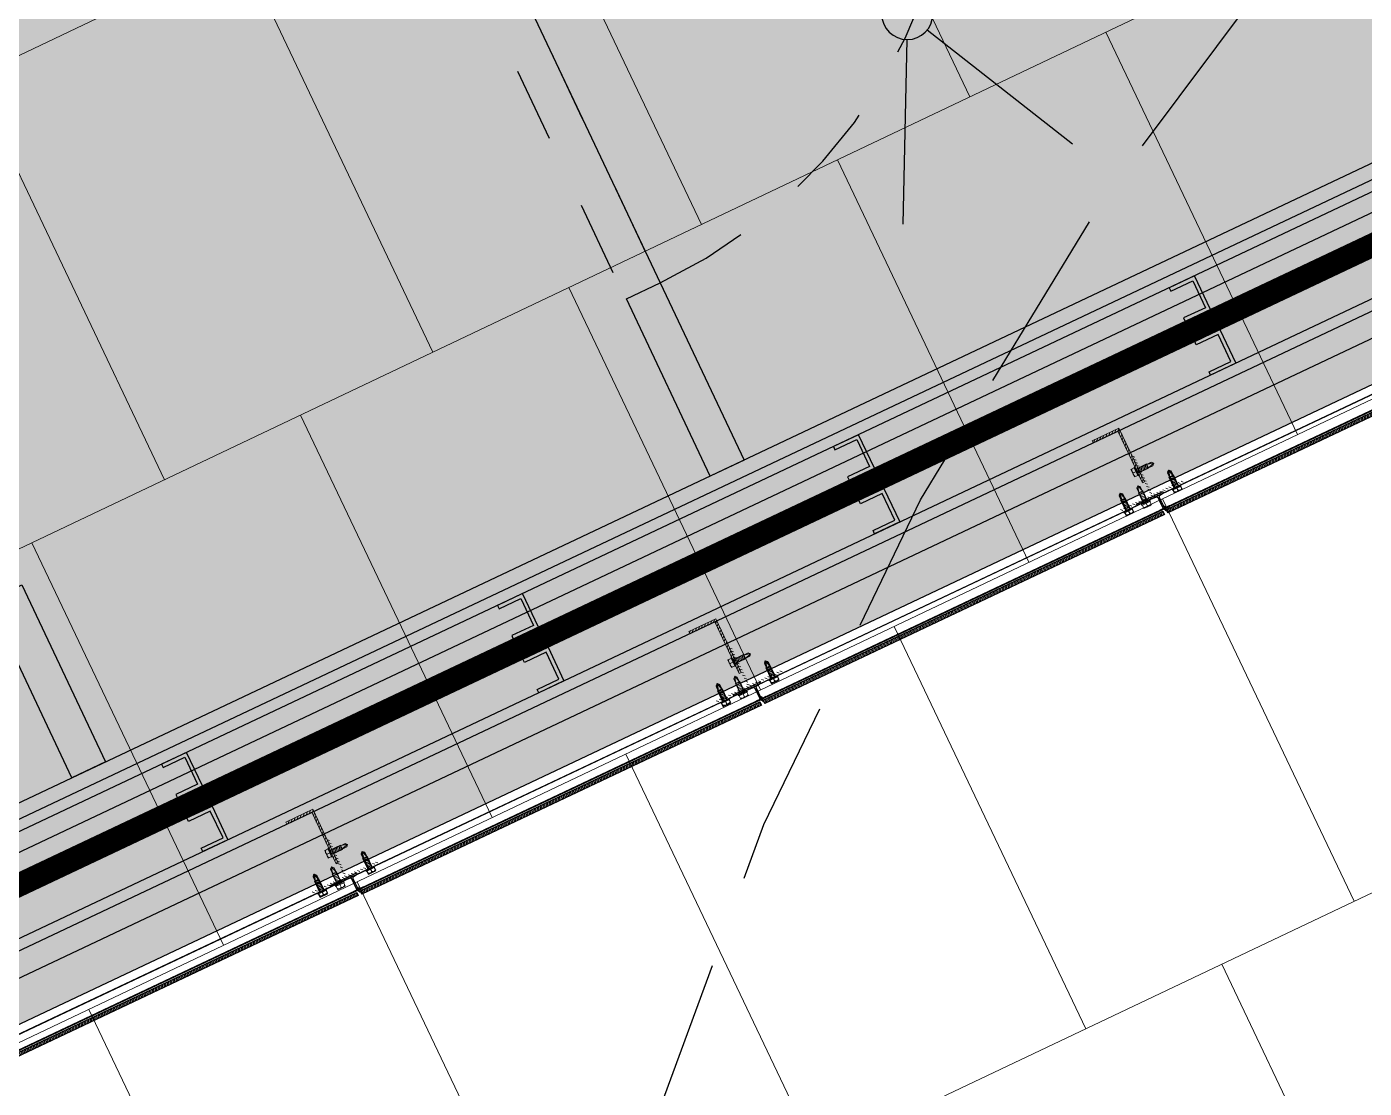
# Model space of a CAD drawing. Header units: metres. Extents: x 678805 to 1359287, y 2747329 to 5497370.
# Drawn here: x 679665.894 to 679667.694, y 2748562.204 to 2748563.633 of the extents above; entities that cross this region are included whole.
import ezdxf

# ---------------------------------------------------------------- set-up
doc = ezdxf.new("R2010")
doc.units = ezdxf.units.M
for name, pattern in [('XREF_MON_BUILDINGS$0$DASHED2', [9.524999999999999, 6.35, -3.175]), ('XREF_MON_BUILDINGS$0$Hidden', [0.004, 0.002, -0.002]), ('XREF_MON_BUILDINGS$0$RAYITAS500', [0.2, 0.1, -0.1]), ('XREF_MON_SFT_TREES$0$HIDDEN', [0.375, 0.25, -0.125])]:
    doc.linetypes.add(name, pattern=pattern)
for name, color, linetype in [('00_XREF_MON_HSC_PAVEMENT', 7, 'Continuous'), ('00_XREF_TWQ_BUILDINGS', 7, 'Continuous'), ('00_XREF_TWQ_SFT_TREES', 7, 'Continuous'), ('XREF_MON_BUILDINGS$0$00-Modulos DEFINIDOS', 7, 'Continuous'), ('XREF_MON_BUILDINGS$0$00-Modulos ROOFS', 2, 'Continuous'), ('XREF_MON_BUILDINGS$0$02-L-01_Structure t2', 7, 'Continuous'), ('XREF_MON_BUILDINGS$0$02-L-01_Struture aux', 4, 'Continuous'), ('XREF_MON_BUILDINGS$0$02-L-06_Doors & Windows', 6, 'Continuous'), ('XREF_MON_BUILDINGS$0$02-L-Insulation', 252, 'Continuous'), ('XREF_MON_BUILDINGS$0$02-L-INT Panel', 5, 'Continuous'), ('XREF_MON_BUILDINGS$0$02-L-panel', 5, 'Continuous'), ('XREF_MON_BUILDINGS$0$02-L-panel lines', 7, 'Continuous'), ('XREF_MON_BUILDINGS$0$02-L-Projection 2', 8, 'Continuous'), ('XREF_MON_SFT_TREES$0$SL_TREE_CANOPY', 251, 'XREF_MON_SFT_TREES$0$HIDDEN')]:
    doc.layers.add(name, color=color, linetype=linetype)
for name, color, linetype, true_color in [('XREF_MON_BUILDINGS$0$0-WIPEOUTS', 7, 'Continuous', 0xffffff), ('XREF_MON_BUILDINGS$0$02-L-06_Walls HATCH 01', 9, 'Continuous', 0x808080), ('XREF_MON_SFT_TREES$0$SL_TREE_ALBIZIA_LEBBECK', 7, 'Continuous', 0xa3a300)]:
    doc.layers.add(name, color=color, linetype=linetype, true_color=true_color)
doc.layers.add('XREF_MON_BUILDINGS$0$00-AUX STRUCTURE', color=3, linetype='Continuous', plot=False)
for name, color, linetype, lineweight in [('XREF_MON_BUILDINGS$0$02-H-251', 251, 'Continuous', 0), ('XREF_MON_BUILDINGS$0$02-H-254', 254, 'Continuous', 0), ('XREF_MON_BUILDINGS$0$02-L-01_Structure L', 7, 'Continuous', 5), ('XREF_MON_BUILDINGS$0$02-L-01_Structure T', 8, 'Continuous', 5)]:
    doc.layers.add(name, color=color, linetype=linetype, lineweight=lineweight)
for name, color, linetype, lineweight, true_color in [('XREF_MON_BUILDINGS$0$02-KH-01 Water_Toilets', 7, 'Continuous', 30, 0x3877ff), ('XREF_MON_HSC_PAVEMENT$0$02-L-Joints-Paviment_07_Precast Concrete Blocks 60X40', 7, 'Continuous', 5, 0x999999), ('XREF_MON_HSC_PAVEMENT$0$03-TR-Pavement_07_Precast Concrete Blocks 60X40', 7, 'Continuous', 5, 0x999999)]:
    doc.layers.add(name, color=color, linetype=linetype, lineweight=lineweight, true_color=true_color)
doc.layers.get('XREF_MON_BUILDINGS$0$02-KH-01 Water_Toilets').off()
doc.layers.get('XREF_MON_SFT_TREES$0$SL_TREE_ALBIZIA_LEBBECK').off()
doc.linetypes.add('XREF_MON_BUILDINGS$0$BATTING', pattern='A,0.0001,-0.1,[134,ltypeshp.shx,S=0.1,R=0,X=-0.1,Y=0],-0.2,[134,ltypeshp.shx,S=0.1,R=180,X=0.1,Y=0],-0.1', length=0.4001)

# ---------------------------------------------------------------- blocks, each defined once
blk = doc.blocks.new('XREF_MON_BUILDINGS$0$modulo kiosco')
at = {"layer": 'XREF_MON_BUILDINGS$0$0-WIPEOUTS', "true_color": 0xfcfcfc}
h = blk.add_hatch(color=7, dxfattribs=at)
h.dxf.hatch_style = 1
h.paths.add_polyline_path([(119.6986085139215, -61.62058441969566), (119.6986085125245, -56.82058442011476), (124.4986085132696, -56.82058442058042), (124.4986085123383, -61.62058442132547)])
at = {"layer": 'XREF_MON_BUILDINGS$0$00-Modulos ROOFS', "lineweight": 0}
blk.add_lwpolyline([(119.6986085139215, -61.62058441969566), (119.6986085125245, -56.82058442011476), (124.4986085132696, -56.82058442058042), (124.4986085123383, -61.62058442132547)], close=True, dxfattribs=at)
at = {"layer": 'XREF_MON_BUILDINGS$0$00-Modulos ROOFS'}
blk.add_lwpolyline([(124.4986085137352, -57.12058442062698), (124.4986085132696, -56.82058442058042), (124.1986085125245, -56.82058442151174), (119.9986085128039, -56.82058442034759), (119.6986085125245, -56.82058442011476), (119.6986085125245, -57.12058442085981), (119.6986085134558, -61.32058442058042), (119.6986085139215, -61.62058441969566), (119.9986085128039, -61.62058442062698), (124.1986085125245, -61.62058442109264), (124.4986085123383, -61.62058442132547), (124.4986085128039, -61.32058442081325)], close=True, dxfattribs=at)
blk = doc.blocks.new('XREF_MON_BUILDINGS$0$AUTORROSCANTE')
at = {"layer": 'XREF_MON_BUILDINGS$0$02-L-01_Structure t2', "color": 0}
for p, q in [((-31.20000000000002, 5.629165124598842), (-26.19999999999959, 5.62916512459816)), ((-31.19999999999999, -3.410605131648481e-13), (-26.19999999999976, 0)), ((-2.365309734828713, 2.5), (-25, 2.5)), ((0, 0), (-8.999999999999972, 2.5)), ((0, 0), (-3.600692283157343, -1.09366380576239)), ((0, 0), (-2.365309734828713, 2.5)), ((0, 0), (-2.365309734828713, -2.5)), ((-31.20000000000002, -5.629165124598899), (-26.19999999999948, -5.629165124599581)), ((-2.365309734828713, -2.5), (-25, -2.5)), ((-3.600692283157343, -1.09366380576239), (-2.365309734828713, -2.5))]:
    blk.add_line(p, q, dxfattribs=at)
at = {"layer": 'XREF_MON_BUILDINGS$0$02-L-01_Structure t2', "color": 253}
for p, q in [((-25, 3.149999999999977), (-8.999999999999943, 3.150000000000034)), ((-23.47427264461649, -3.14999999999992), (-25, 2.662522019210144)), ((-21.40651940967126, -3.14999999999992), (-23.06020473028568, 3.149999999999864)), ((-19.338766174726, -3.14999999999992), (-20.99245149534045, 3.14999999999992)), ((-17.27101293978083, -3.14999999999992), (-18.92469826039516, 3.150000000000034)), ((-15.20325970483566, -3.14999999999992), (-16.85694502544993, 3.150000000000034)), ((-13.1355064698904, -3.14999999999992), (-14.78919179050473, 3.149999999999977)), ((-11.06775323494514, -3.14999999999992), (-12.72143855555953, 3.149999999999977)), ((-9, -3.14999999999992), (-10.65368532061433, 3.150000000000034)), ((-9, -3.14999999999992), (-8.999999999999972, 3.150000000000034)), ((-25, -3.149999999999977), (-9, -3.149999999999977)), ((-3.600692283157343, -1.09366380576239), (-9, -2.5))]:
    blk.add_line(p, q, dxfattribs=at)
at = {"layer": 'XREF_MON_BUILDINGS$0$02-L-01_Structure t2', "color": 0}
for points in [[(-31.20000000000002, 5.629165124598842), (-26.19999999999996, 5.629165124598842), (-26.19999999999996, -5.629165124599581), (-31.20000000000002, -5.629165124599581)], [(-26.19999999999951, 6.5), (-25, 6.5), (-25, -6.500000000000057), (-26.19999999999951, -6.500000000000057)]]:
    blk.add_lwpolyline(points, close=True, dxfattribs=at)
for centre, start, end in [((-26.98608579049073, 2.367525475711773), 129.2840388374925, 214.1828116507075), ((-26.98608579049073, -2.366719793068796), 145.8304296466695, 230.7332658614822)]:
    blk.add_arc(centre, 4.213914209509284, start, end, dxfattribs=at)
blk = doc.blocks.new('XREF_MON_BUILDINGS$0$ULMA_Montante VV')
at = {"layer": 'XREF_MON_BUILDINGS$0$02-H-251', "ltscale": 125}
h = blk.add_hatch(dxfattribs=at)
h.set_pattern_fill('ANSI31', color=256, scale=0.001, angle=450, style=0)
h.set_pattern_definition([(134.9999999999999, (-0.05125000000043656, -0.00250000000005457), (-0.002245064030267289, -0.002245064030267287), [])])
edge = h.paths.add_edge_path()
edge.add_line((-0.05095000000073924, -0.00250000000005457), (0.04844999999841093, -0.00250000000005457))
edge.add_arc((0.04844999999841093, -0.002200000000129876), 0.0003, 270, 360)
edge.add_line((0.04874999999992724, -0.002200000000129876), (0.04874999999992724, -0.0003000000001520675))
edge.add_arc((0.04844999999841093, -0.0003000000001520675), 0.0003, 0, 90)
edge.add_line((0.04844999999841093, 0), (0, 0))
edge.add_line((0, 0), (0, 0.05719999999996617))
edge.add_arc((-0.0003000000015163096, 0.05719999999996617), 0.0003, 0, 90)
edge.add_line((-0.0003000000015163096, 0.05749999999989086), (-0.002200000000811997, 0.05749999999989086))
edge.add_arc((-0.002200000000811997, 0.05719999999996617), 0.0003, 90, 180)
edge.add_line((-0.002500000000509317, 0.05719999999996617), (-0.002500000000509317, 0))
edge.add_line((-0.002500000000509317, 0), (-0.05095000000073924, 0))
edge.add_arc((-0.05095000000073924, -0.0003000000001520675), 0.0003, 90, 180)
edge.add_line((-0.05125000000043656, -0.0003000000001520675), (-0.05125000000043656, -0.002200000000129876))
edge.add_arc((-0.05095000000073924, -0.002200000000129876), 0.0003, 180, 270)
blk = doc.blocks.new('XREF_MON_BUILDINGS$0$ULMA_Autotaladrante')
at = {"layer": 'XREF_MON_BUILDINGS$0$02-L-01_Structure T', "color": 252}
for p, q in [((-0.02500000000509317, 2.273736754432321e-13), (-0.02263469026956955, 0.00250000000005457)), ((-0.02500000000509317, 2.273736754432321e-13), (-0.01600000000325963, 0.00250000000005457)), ((-0.02500000000509317, 2.273736754432321e-13), (-0.02263469026956955, -0.002499999999599822)), ((-0.02500000000509317, 2.273736754432321e-13), (-0.02139930772136722, -0.001093663805477263)), ((-0.02263469026956955, 0.00250000000005457), (0, 0.00250000000005457)), ((0, 0.003150000000232467), (-0.01600000000325963, 0.003150000000232467)), ((-0.01600000000325963, -0.003149999999777719), (-0.01600000000325963, 0.003150000000232467)), ((-0.01600000000325963, -0.003149999999777719), (-0.01434631468237058, 0.003150000000232467)), ((-0.01393224676803584, -0.003149999999777719), (-0.01227856144714679, 0.003150000000232467)), ((-0.0118644935323573, -0.003149999999777719), (-0.01021080821146825, 0.003150000000232467)), ((-0.00979674029713351, -0.003149999999777719), (-0.008143054976244457, 0.003150000000232467)), ((-0.00772898706190972, -0.003149999999777719), (-0.006075301741020667, 0.003150000000232467)), ((-0.005661233826231182, -0.003149999999777719), (-0.004007548505342129, 0.003150000000232467)), ((-0.003593480591007392, -0.003149999999777719), (-0.001939795270118339, 0.003150000000232467)), ((-0.001525727355783602, -0.003149999999777719), (0, 0.002662522019363678)), ((0.006200000001172157, 0.005629165124673818), (0.001200000000153523, 0.005629165124673818)), ((0.006200000001172157, 2.273736754432321e-13), (0.001200000000153523, 2.273736754432321e-13)), ((-0.02139930772136722, -0.001093663805477263), (-0.02263469026956955, -0.002499999999599822)), ((-0.02263469026956955, -0.002499999999599822), (0, -0.002499999999599822)), ((-0.02139930772136722, -0.001093663805477263), (-0.01600000000325963, -0.002499999999599822)), ((0, -0.003149999999777719), (-0.01600000000325963, -0.003149999999777719)), ((0.006200000001172157, -0.005629165124219071), (0.001200000000153523, -0.005629165124219071))]:
    blk.add_line(p, q, dxfattribs=at)
for points in [[(0.001200000000153523, 0.006499999999959982), (0, 0.006499999999959982), (0, -0.006499999999732609), (0.001200000000153523, -0.006499999999732609)], [(0.006200000001172157, 0.005629165124673818), (0.001200000000153523, 0.005629165124673818), (0.001200000000153523, -0.005629165124219071), (0.006200000001172157, -0.005629165124219071)]]:
    blk.add_lwpolyline(points, close=True, dxfattribs=at)
for centre, start, end in [((0.001986085791031655, 0.002367525475847287), 325.8171883654993, 50.71596115511253), ((0.001986085791031655, -0.002366719792689764), 309.2667341381091, 34.16957033823044)]:
    blk.add_arc(centre, 0.004213914210367771, start, end, dxfattribs=at)
blk = doc.blocks.new('XREF_MON_BUILDINGS$0$ULMA_Escuadra40x80_Seccion')
at = {"layer": 'XREF_MON_BUILDINGS$0$02-H-251', "ltscale": 125}
h = blk.add_hatch(dxfattribs=at)
h.set_pattern_fill('ANSI31', color=256, scale=0.001, angle=360, style=0)
h.set_pattern_definition([(45, (0, 0), (-0.002245064030267288, 0.002245064030267289), [])])
h.paths.add_polyline_path([(0, 0.0799999999994725), (0.002999999989697244, 0.0799999999994725), (0.002999999989697244, 0.002999999999701686), (0.03999999999359716, 0.002999999999701686), (0.03999999999359716, 0), (0, 0)])
at = {"layer": 'XREF_MON_BUILDINGS$0$02-L-01_Structure L', "linetype": 'Continuous'}
blk.add_lwpolyline([(0, 0.0799999999994725), (0.002999999989697244, 0.0799999999994725), (0.002999999989697244, 0.002999999999701686), (0.03999999999359716, 0.002999999999701686), (0.03999999999359716, 0), (0, 0)], close=True, dxfattribs=at)
blk = doc.blocks.new('XREF_MON_BUILDINGS$0$Door 70cm')
at = {"layer": 'XREF_MON_BUILDINGS$0$02-L-06_Doors & Windows', "linetype": 'Continuous'}
blk.add_lwpolyline([(-150.6701453510832, -157.4291121601533), (-150.6701453510832, -158.1291121601533), (-150.6401453510832, -158.1291121601533), (-150.6401453510832, -157.4291121601533), (-150.6701453510832, -157.4291121601533)], dxfattribs=at)
at = {"layer": 'XREF_MON_BUILDINGS$0$02-L-06_Doors & Windows', "color": 8, "linetype": 'Continuous'}
blk.add_lwpolyline([(-150.6401453510832, -158.1291121601533), (-149.9551453510832, -158.1291121601533)], dxfattribs=at)
at = {"layer": 'XREF_MON_BUILDINGS$0$02-L-Projection 2', "linetype": 'XREF_MON_BUILDINGS$0$DASHED2', "ltscale": 0.02}
blk.add_arc((-150.6595386816637, -158.1333921167722), 0.7044063331592858, 0.3481299756714386, 88.42236453440704, dxfattribs=at)
blk = doc.blocks.new('XREF_MON_BUILDINGS$0$desague')
at = {"linetype": 'Continuous'}
for p, q in [((-0.04090263425324991, 0.02045131712662318), (-0.3371916059736151, 0.1685958029868022)), ((0.04090263425324991, 0.02045131712662318), (0.3371916059736151, 0.1685958029868022)), ((-0.04090263425324991, -0.02045131712662318), (-0.3371916059736151, -0.1685958029868022)), ((0.04090263425324991, -0.02045131712662318), (0.3371916059736151, -0.1685958029868022))]:
    blk.add_line(p, q, dxfattribs=at)
blk.add_circle((0, 0), 0.04573053532453741, dxfattribs=at)
blk = doc.blocks.new('XREF_MON_BUILDINGS$0$A$C56BF4A3E')
at = {"layer": 'XREF_MON_BUILDINGS$0$02-H-251', "linetype": 'XREF_MON_BUILDINGS$0$Hidden', "ltscale": 125}
h = blk.add_hatch(dxfattribs=at)
h.set_pattern_fill('ANSI31', color=256, scale=0.001, angle=630, style=0)
h.set_pattern_definition([(315, (-170.3341458271663, 258.0731520046165), (0.002245064030267289, 0.002245064030267287), [])])
edge = h.paths.add_edge_path()
edge.add_line((0.02689361729923334, 2.435161503146023), (0.02689361729923334, 2.433161503146071))
edge.add_line((0.02689361729923334, 2.433161503146071), (0.02664820677679458, 2.42629000851392))
edge.add_line((0.02664820677679458, 2.42629000851392), (0.02570412332849159, 2.425411175494933))
edge.add_arc((0.02590853129046522, 2.42519159092129), 0.0003, 132.95, 222.9500000000114)
edge.add_line((0.02568894671682287, 2.424987182959089), (0.0265679533653973, 2.424042912990249))
edge.add_line((0.0265679533653973, 2.424042912990249), (0.02650544198828797, 2.422292594454834))
edge.add_line((0.02650544198828797, 2.422292594454834), (0.02556131984189491, 2.421413725412354))
edge.add_arc((0.02576572780477804, 2.421194140838484), 0.0003, 132.9500000000149, 222.9500000000114)
edge.add_line((0.02554614323113569, 2.420989732876283), (0.02642518590843324, 2.420045424202986))
edge.add_line((0.02642518590843324, 2.420045424202986), (0.02596249647509907, 2.40709012008509))
edge.add_arc((0.02396377076680878, 2.407161503146003), 0.002, 270, 357.95459151111373, ccw=False)
edge.add_line((0.02396377076680878, 2.405161503146051), (0.01723441628697842, 2.405161503146051))
edge.add_line((0.01723441628697842, 2.405161503146051), (0.00789361729900051, 2.405161503146051))
edge.add_line((0.00789361729900051, 2.405161503146051), (0.00789361729900051, 2.410311503146009))
edge.add_line((0.00789361729900051, 2.410311503146009), (0.006893617298796784, 2.410311503146009))
edge.add_line((0.006893617298796784, 2.410311503146009), (0.006893617298796784, 2.404994109303548))
edge.add_arc((0.006593617299099463, 2.404994109303548), 0.0003, -60.00000000000432, 0, ccw=False)
edge.add_line((0.006743617298948124, 2.404734301682343), (0.003863232541757355, 2.403071310767277))
edge.add_arc((0.004013232541606016, 2.402811503146072), 0.0003, 120.0000000000145, 299.9999999999957)
edge.add_line((0.004163232541454676, 2.402551695524867), (0.006443617299250803, 2.403868276278704))
edge.add_arc((0.006593617299099463, 2.403608468657499), 0.0003, 0, 119.99999999999571, ccw=False)
edge.add_line((0.006893617298796784, 2.403608468657499), (0.006893617298796784, 2.395861503146111))
edge.add_line((0.006893617298796784, 2.395861503146111), (0.00789361729900051, 2.395861503146111))
edge.add_line((0.00789361729900051, 2.395861503146111), (0.00789361729900051, 2.40186150314597))
edge.add_line((0.00789361729900051, 2.40186150314597), (0.009643617299357032, 2.40186150314597))
edge.add_arc((0.009643617299357032, 2.402111503146021), 0.0002500000000000272, 270, 450)
edge.add_line((0.009643617299357032, 2.402361503146071), (0.00789361729900051, 2.402361503146071))
edge.add_line((0.00789361729900051, 2.402361503146071), (0.00789361729900051, 2.403361503146048))
edge.add_line((0.00789361729900051, 2.403361503146048), (0.02413804014073762, 2.403361503146048))
edge.add_arc((0.02413804014073762, 2.401361503146095), 0.002, 7.447416850197897, 90, ccw=False)
edge.add_line((0.02612116860879254, 2.401620735625588), (0.02689361729923334, 2.395711503146035))
edge.add_line((0.02689361729923334, 2.395711503146035), (0.02869361729923625, 2.395711503146035))
edge.add_line((0.02869361729923625, 2.395711503146035), (0.02869361729923625, 2.435161503146023))
edge.add_line((0.02869361729923625, 2.435161503146023), (0.02689361729923334, 2.435161503146023))
h = blk.add_hatch(dxfattribs=at)
h.set_pattern_fill('ANSI31', color=256, scale=0.001, angle=630, style=0)
h.set_pattern_definition([(315, (-170.3341458271663, 257.4731520046165), (0.002245064030267289, 0.002245064030267287), [])])
edge = h.paths.add_edge_path()
edge.add_line((0.02689361729923334, 1.835161503146026), (0.02689361729923334, 1.833161503146073))
edge.add_line((0.02689361729923334, 1.833161503146073), (0.02664820677679458, 1.826290008513922))
edge.add_line((0.02664820677679458, 1.826290008513922), (0.02570412332849159, 1.825411175494935))
edge.add_arc((0.02590853129046522, 1.825191590921293), 0.0003, 132.95, 222.9500000000114)
edge.add_line((0.02568894671682287, 1.824987182959092), (0.0265679533653973, 1.824042912990251))
edge.add_line((0.0265679533653973, 1.824042912990251), (0.02650544198828797, 1.822292594454836))
edge.add_line((0.02650544198828797, 1.822292594454836), (0.02556131984189491, 1.821413725412356))
edge.add_arc((0.02576572780477804, 1.821194140838486), 0.0003, 132.9500000000149, 222.9500000000114)
edge.add_line((0.02554614323113569, 1.820989732876285), (0.02642518590843324, 1.820045424202988))
edge.add_line((0.02642518590843324, 1.820045424202988), (0.02596249647509907, 1.807090120085093))
edge.add_arc((0.02396377076680878, 1.807161503146006), 0.002, 270, 357.95459151111373, ccw=False)
edge.add_line((0.02396377076680878, 1.805161503146053), (0.01723441628697842, 1.805161503146053))
edge.add_line((0.01723441628697842, 1.805161503146053), (0.00789361729900051, 1.805161503146053))
edge.add_line((0.00789361729900051, 1.805161503146053), (0.00789361729900051, 1.810311503146011))
edge.add_line((0.00789361729900051, 1.810311503146011), (0.006893617298796784, 1.810311503146011))
edge.add_line((0.006893617298796784, 1.810311503146011), (0.006893617298796784, 1.80499410930355))
edge.add_arc((0.006593617299099463, 1.80499410930355), 0.0003, -60.00000000000432, 0, ccw=False)
edge.add_line((0.006743617298948124, 1.804734301682345), (0.003863232541757355, 1.80307131076728))
edge.add_arc((0.004013232541606016, 1.802811503146074), 0.0003, 120.0000000000145, 299.9999999999957)
edge.add_line((0.004163232541454676, 1.802551695524869), (0.006443617299250803, 1.803868276278706))
edge.add_arc((0.006593617299099463, 1.803608468657501), 0.0003, 0, 119.99999999999571, ccw=False)
edge.add_line((0.006893617298796784, 1.803608468657501), (0.006893617298796784, 1.795861503146114))
edge.add_line((0.006893617298796784, 1.795861503146114), (0.00789361729900051, 1.795861503146114))
edge.add_line((0.00789361729900051, 1.795861503146114), (0.00789361729900051, 1.801861503145972))
edge.add_line((0.00789361729900051, 1.801861503145972), (0.009643617299357032, 1.801861503145972))
edge.add_arc((0.009643617299357032, 1.802111503146023), 0.0002500000000000272, 270, 450)
edge.add_line((0.009643617299357032, 1.802361503146074), (0.00789361729900051, 1.802361503146074))
edge.add_line((0.00789361729900051, 1.802361503146074), (0.00789361729900051, 1.80336150314605))
edge.add_line((0.00789361729900051, 1.80336150314605), (0.02413804014073762, 1.80336150314605))
edge.add_arc((0.02413804014073762, 1.801361503146097), 0.002, 7.447416850197897, 90, ccw=False)
edge.add_line((0.02612116860879254, 1.80162073562559), (0.02689361729923334, 1.795711503146038))
edge.add_line((0.02689361729923334, 1.795711503146038), (0.02869361729923625, 1.795711503146038))
edge.add_line((0.02869361729923625, 1.795711503146038), (0.02869361729923625, 1.835161503146026))
edge.add_line((0.02869361729923625, 1.835161503146026), (0.02689361729923334, 1.835161503146026))
h = blk.add_hatch(dxfattribs=at)
h.set_pattern_fill('ANSI31', color=256, scale=0.001, angle=630, style=0)
h.set_pattern_definition([(315, (-170.3341458271663, 256.8731520046165), (0.002245064030267289, 0.002245064030267287), [])])
edge = h.paths.add_edge_path()
edge.add_line((0.02689361729923334, 1.235161503146024), (0.02689361729923334, 1.233161503146071))
edge.add_line((0.02689361729923334, 1.233161503146071), (0.02664820677679458, 1.226290008513921))
edge.add_line((0.02664820677679458, 1.226290008513921), (0.02570412332849159, 1.225411175494934))
edge.add_arc((0.02590853129046522, 1.225191590921291), 0.0003, 132.95, 222.9500000000114)
edge.add_line((0.02568894671682287, 1.22498718295909), (0.0265679533653973, 1.224042912990249))
edge.add_line((0.0265679533653973, 1.224042912990249), (0.02650544198828797, 1.222292594454835))
edge.add_line((0.02650544198828797, 1.222292594454835), (0.02556131984189491, 1.221413725412354))
edge.add_arc((0.02576572780477804, 1.221194140838485), 0.0003, 132.9500000000149, 222.9500000000114)
edge.add_line((0.02554614323113569, 1.220989732876284), (0.02642518590843324, 1.220045424202986))
edge.add_line((0.02642518590843324, 1.220045424202986), (0.02596249647509907, 1.207090120085091))
edge.add_arc((0.02396377076680878, 1.207161503146004), 0.002, 270, 357.95459151111373, ccw=False)
edge.add_line((0.02396377076680878, 1.205161503146051), (0.01723441628697842, 1.205161503146051))
edge.add_line((0.01723441628697842, 1.205161503146051), (0.00789361729900051, 1.205161503146051))
edge.add_line((0.00789361729900051, 1.205161503146051), (0.00789361729900051, 1.210311503146009))
edge.add_line((0.00789361729900051, 1.210311503146009), (0.006893617298796784, 1.210311503146009))
edge.add_line((0.006893617298796784, 1.210311503146009), (0.006893617298796784, 1.204994109303549))
edge.add_arc((0.006593617299099463, 1.204994109303549), 0.0003, -60.00000000000432, 0, ccw=False)
edge.add_line((0.006743617298948124, 1.204734301682343), (0.003863232541757355, 1.203071310767278))
edge.add_arc((0.004013232541606016, 1.202811503146073), 0.0003, 120.0000000000145, 299.9999999999957)
edge.add_line((0.004163232541454676, 1.202551695524868), (0.006443617299250803, 1.203868276278705))
edge.add_arc((0.006593617299099463, 1.203608468657499), 0.0003, 0, 119.99999999999571, ccw=False)
edge.add_line((0.006893617298796784, 1.203608468657499), (0.006893617298796784, 1.195861503146112))
edge.add_line((0.006893617298796784, 1.195861503146112), (0.00789361729900051, 1.195861503146112))
edge.add_line((0.00789361729900051, 1.195861503146112), (0.00789361729900051, 1.20186150314597))
edge.add_line((0.00789361729900051, 1.20186150314597), (0.009643617299357032, 1.20186150314597))
edge.add_arc((0.009643617299357032, 1.202111503146021), 0.0002500000000000272, 270, 450)
edge.add_line((0.009643617299357032, 1.202361503146072), (0.00789361729900051, 1.202361503146072))
edge.add_line((0.00789361729900051, 1.202361503146072), (0.00789361729900051, 1.203361503146049))
edge.add_line((0.00789361729900051, 1.203361503146049), (0.02413804014073762, 1.203361503146049))
edge.add_arc((0.02413804014073762, 1.201361503146096), 0.002, 7.447416850197897, 90, ccw=False)
edge.add_line((0.02612116860879254, 1.201620735625589), (0.02689361729923334, 1.195711503146036))
edge.add_line((0.02689361729923334, 1.195711503146036), (0.02869361729923625, 1.195711503146036))
edge.add_line((0.02869361729923625, 1.195711503146036), (0.02869361729923625, 1.235161503146024))
edge.add_line((0.02869361729923625, 1.235161503146024), (0.02689361729923334, 1.235161503146024))
at = {"layer": 'XREF_MON_BUILDINGS$0$02-H-254', "ltscale": 125}
h = blk.add_hatch(dxfattribs=at)
h.set_pattern_fill('ANSI31', color=256, scale=0.0005, angle=270, style=0)
h.set_pattern_definition([(315, (-170.2068422778523, 258.8159102191522), (0.001122532015133644, 0.001122532015133644), [])])
h.paths.add_polyline_path([(3.552713678800501e-15, 3.001661503126499), (3.552713678800501e-15, 2.406792039670762), (0.00493218816605534, 2.406792039670762), (0.00493046002808839, 3.001661503126499)])
h = blk.add_hatch(dxfattribs=at)
h.set_pattern_fill('ANSI31', color=256, scale=0.0005, angle=270, style=0)
h.set_pattern_definition([(315, (-170.2068422778523, 258.2159102191522), (0.001122532015133644, 0.001122532015133644), [])])
h.paths.add_polyline_path([(3.552713678800501e-15, 2.401661503126498), (3.552713678800501e-15, 1.806792039670761), (0.00493218816605534, 1.806792039670761), (0.00493046002808839, 2.401661503126498)])
h = blk.add_hatch(dxfattribs=at)
h.set_pattern_fill('ANSI31', color=256, scale=0.0005, angle=270, style=0)
h.set_pattern_definition([(315, (-170.2068422778523, 257.6159102191522), (0.001122532015133644, 0.001122532015133644), [])])
h.paths.add_polyline_path([(3.552713678800501e-15, 1.801661503126496), (3.552713678800501e-15, 1.206792039670759), (0.00493218816605534, 1.206792039670759), (0.00493046002808839, 1.801661503126496)])
h = blk.add_hatch(dxfattribs=at)
h.set_pattern_fill('ANSI31', color=256, scale=0.0005, angle=270, style=0)
h.set_pattern_definition([(315, (-170.2068422778523, 257.0159102191523), (0.001122532015133644, 0.001122532015133644), [])])
h.paths.add_polyline_path([(3.552713678800501e-15, 1.201661503126495), (0, 0.6067920396707613), (0.004932188166051787, 0.6067920396707613), (0.00493046002808839, 1.201661503126495)])
at = {"layer": 'XREF_MON_BUILDINGS$0$02-L-06_Walls HATCH 01', "linetype": 'Continuous'}
h = blk.add_hatch(color=256, dxfattribs=at)
h.dxf.hatch_style = 1
h.paths.add_polyline_path([(0.5718232247678738, 2.637229664513548), (0.5718232247678738, 2.687286286971123), (0.3080973839600993, 2.687286286971123), (0.3080973839600496, 2.637229664513548)])
h = blk.add_hatch(color=256, dxfattribs=at)
h.dxf.hatch_style = 1
h.paths.add_polyline_path([(0.5718232247678738, 1.686974630463588), (0.5718232247678738, 1.737130482305709), (0.3080973839618615, 1.737130482305709), (0.3080973839618615, 1.686974630463588)])
at = {"layer": 'XREF_MON_BUILDINGS$0$00-AUX STRUCTURE', "linetype": 'Continuous', "const_width": 0.03}
blk.add_lwpolyline([(0.2080973839596005, 4.528097383958418), (0.2080973839596005, 0.2880973839590517)], dxfattribs=at)
at = {"layer": 'XREF_MON_BUILDINGS$0$02-L-01_Struture aux'}
for p, q in [((0.02674228569560455, 0.03664791403846124), (0.02674228568124093, 4.782712843940047)), ((0.02683148526692847, 4.782712843939983), (0.02683148526695689, 0.03664791403853229))]:
    blk.add_line(p, q, dxfattribs=at)
at = {"layer": 'XREF_MON_BUILDINGS$0$02-L-01_Struture aux', "linetype": 'Continuous'}
for p, q in [((0.1930973839564736, 0.2880973839502801), (0.1930973839564736, 4.528097383950275)), ((0.2230973839558779, 0.2880973839502801), (0.2230973839558779, 4.528097383950275))]:
    blk.add_line(p, q, dxfattribs=at)
at = {"layer": 'XREF_MON_BUILDINGS$0$02-L-01_Struture aux', "linetype": 'XREF_MON_BUILDINGS$0$Hidden'}
for p, q in [((0.02664820677679458, 2.42629000851392), (0.02689361729923334, 2.433161503146071)), ((0.02689361729923334, 2.435161503146023), (0.02689361729923334, 2.433161503146071)), ((0.02869361729923625, 2.435161503146023), (0.02689361729923334, 2.435161503146023)), ((0.02689361729923334, 2.433911503145996), (0.02689361729923334, 2.433161503146071)), ((0.02869361729923625, 2.435161503146023), (0.02869361729923625, 2.395711503146035)), ((0.02554614323113569, 2.420989732876283), (0.02642518590843324, 2.420045424202986)), ((0.02556131984189491, 2.421413725412354), (0.02650544198828797, 2.422292594454834)), ((0.02568894671682287, 2.424987182959089), (0.0265679533653973, 2.424042912990249)), ((0.02570412332849159, 2.425411175494933), (0.02664820677679458, 2.42629000851392)), ((0.02596249647509907, 2.40709012008509), (0.02642518590843324, 2.420045424202986)), ((0.02650544198828797, 2.422292594454834), (0.0265679533653973, 2.424042912990249)), ((0.003863232541757355, 2.403071310767277), (0.006743617298948124, 2.404734301682343)), ((0.004163232541454676, 2.402551695524867), (0.006443617299250803, 2.403868276278704)), ((0.00789361729900051, 2.410311503146009), (0.006893617298796784, 2.410311503146009)), ((0.006893617298796784, 2.410311503146009), (0.006893617298796784, 2.404994109303548)), ((0.006893617298796784, 2.403608468657499), (0.006893617298796784, 2.395861503146111)), ((0.00789361729900051, 2.395861503146111), (0.006893617298796784, 2.395861503146111)), ((0.00789361729900051, 2.410311503146009), (0.00789361729900051, 2.405161503146051)), ((0.01723441628697842, 2.405161503146051), (0.00789361729900051, 2.405161503146051)), ((0.02413804014073762, 2.403361503146048), (0.00789361729900051, 2.403361503146048)), ((0.00789361729900051, 2.403361503146048), (0.00789361729900051, 2.402161503146065)), ((0.009643617299357032, 2.402161503146065), (0.00789361729900051, 2.402161503146065)), ((0.00789361729900051, 2.401661503145963), (0.00789361729900051, 2.395861503146111)), ((0.009643617299357032, 2.40166150314602), (0.00789361729900051, 2.401661503145963)), ((0.02396377076680878, 2.405161503146051), (0.01723441628697842, 2.405161503146051)), ((0.02612116860879254, 2.401620735625588), (0.02689361729923334, 2.395711503146035)), ((0.02869361729923625, 2.395711503146035), (0.02689361729923334, 2.395711503146035)), ((0.02554614323113569, 1.820989732876285), (0.02642518590843324, 1.820045424202988)), ((0.02556131984189491, 1.821413725412356), (0.02650544198828797, 1.822292594454836)), ((0.02568894671682287, 1.824987182959092), (0.0265679533653973, 1.824042912990251)), ((0.02570412332849159, 1.825411175494935), (0.02664820677679458, 1.826290008513922)), ((0.02596249647509907, 1.807090120085093), (0.02642518590843324, 1.820045424202988)), ((0.02650544198828797, 1.822292594454836), (0.0265679533653973, 1.824042912990251)), ((0.02664820677679458, 1.826290008513922), (0.02689361729923334, 1.833161503146073)), ((0.02689361729923334, 1.835161503146026), (0.02689361729923334, 1.833161503146073)), ((0.02869361729923625, 1.835161503146026), (0.02689361729923334, 1.835161503146026)), ((0.02689361729923334, 1.833911503145998), (0.02689361729923334, 1.833161503146073)), ((0.02869361729923625, 1.835161503146026), (0.02869361729923625, 1.795711503146038)), ((0.003863232541757355, 1.80307131076728), (0.006743617298948124, 1.804734301682345)), ((0.004163232541454676, 1.802551695524869), (0.006443617299250803, 1.803868276278706)), ((0.00789361729900051, 1.810311503146011), (0.006893617298796784, 1.810311503146011)), ((0.006893617298796784, 1.810311503146011), (0.006893617298796784, 1.80499410930355)), ((0.006893617298796784, 1.803608468657501), (0.006893617298796784, 1.795861503146114)), ((0.00789361729900051, 1.810311503146011), (0.00789361729900051, 1.805161503146053)), ((0.01723441628697842, 1.805161503146053), (0.00789361729900051, 1.805161503146053)), ((0.02413804014073762, 1.80336150314605), (0.00789361729900051, 1.80336150314605)), ((0.00789361729900051, 1.80336150314605), (0.00789361729900051, 1.802161503146067)), ((0.009643617299357032, 1.802161503146067), (0.00789361729900051, 1.802161503146067)), ((0.00789361729900051, 1.801661503145965), (0.00789361729900051, 1.795861503146114)), ((0.009643617299357032, 1.801661503146022), (0.00789361729900051, 1.801661503145965)), ((0.02396377076680878, 1.805161503146053), (0.01723441628697842, 1.805161503146053)), ((0.02612116860879254, 1.80162073562559), (0.02689361729923334, 1.795711503146038)), ((0.00789361729900051, 1.795861503146114), (0.006893617298796784, 1.795861503146114)), ((0.02869361729923625, 1.795711503146038), (0.02689361729923334, 1.795711503146038)), ((0.02568894671682287, 1.22498718295909), (0.0265679533653973, 1.224042912990249)), ((0.02570412332849159, 1.225411175494934), (0.02664820677679458, 1.226290008513921)), ((0.02650544198828797, 1.222292594454835), (0.0265679533653973, 1.224042912990249)), ((0.02664820677679458, 1.226290008513921), (0.02689361729923334, 1.233161503146071)), ((0.02689361729923334, 1.235161503146024), (0.02689361729923334, 1.233161503146071)), ((0.02869361729923625, 1.235161503146024), (0.02689361729923334, 1.235161503146024)), ((0.02689361729923334, 1.233911503145997), (0.02689361729923334, 1.233161503146071)), ((0.02869361729923625, 1.235161503146024), (0.02869361729923625, 1.195711503146036)), ((0.00789361729900051, 1.210311503146009), (0.006893617298796784, 1.210311503146009)), ((0.006893617298796784, 1.210311503146009), (0.006893617298796784, 1.204994109303549)), ((0.00789361729900051, 1.210311503146009), (0.00789361729900051, 1.205161503146051)), ((0.02554614323113569, 1.220989732876284), (0.02642518590843324, 1.220045424202986)), ((0.02556131984189491, 1.221413725412354), (0.02650544198828797, 1.222292594454835)), ((0.02596249647509907, 1.207090120085091), (0.02642518590843324, 1.220045424202986)), ((0.003863232541757355, 1.203071310767278), (0.006743617298948124, 1.204734301682343)), ((0.004163232541454676, 1.202551695524868), (0.006443617299250803, 1.203868276278705)), ((0.006893617298796784, 1.203608468657499), (0.006893617298796784, 1.195861503146112)), ((0.00789361729900051, 1.195861503146112), (0.006893617298796784, 1.195861503146112)), ((0.01723441628697842, 1.205161503146051), (0.00789361729900051, 1.205161503146051)), ((0.02413804014073762, 1.203361503146049), (0.00789361729900051, 1.203361503146049)), ((0.00789361729900051, 1.203361503146049), (0.00789361729900051, 1.202161503146066)), ((0.009643617299357032, 1.202161503146066), (0.00789361729900051, 1.202161503146066)), ((0.00789361729900051, 1.201661503145964), (0.00789361729900051, 1.195861503146112)), ((0.009643617299357032, 1.20166150314602), (0.00789361729900051, 1.201661503145964)), ((0.02396377076680878, 1.205161503146051), (0.01723441628697842, 1.205161503146051)), ((0.02612116860879254, 1.201620735625589), (0.02689361729923334, 1.195711503146036)), ((0.02869361729923625, 1.195711503146036), (0.02689361729923334, 1.195711503146036))]:
    blk.add_line(p, q, dxfattribs=at)
at = {"layer": 'XREF_MON_BUILDINGS$0$02-L-01_Struture aux'}
for points in [[(0.006936781788517976, 0.03664791402309575), (0.00693677808293458, 4.677795854006774)], [(0.007706929952735919, 4.677795854006774), (0.007706933658319315, 0.03664791402369261)]]:
    blk.add_lwpolyline(points, dxfattribs=at)
at = {"layer": 'XREF_MON_BUILDINGS$0$02-L-01_Struture aux', "linetype": 'Continuous'}
for points in [[(0.1930973839437975, 2.5705635412302), (0.1930973839501355, 2.533097383939122), (0.1430973839501242, 2.533097383939122), (0.1430973839501526, 2.5705635412302), (0.148097383950148, 2.5705635412302), (0.1480973839501196, 2.538097383939146), (0.1880973839492874, 2.538097383939146), (0.188097383943802, 2.570563541237817), (0.1930973839437975, 2.570563541237817)], [(0.2230973839685539, 2.5705635412302), (0.2230973839622159, 2.533097383939122), (0.2730973839622273, 2.533097383939122), (0.2730973839621988, 2.5705635412302), (0.2680973839622034, 2.5705635412302), (0.2680973839622318, 2.538097383939146), (0.228097383963064, 2.538097383939146), (0.2280973839685494, 2.570563541237817), (0.2230973839685539, 2.570563541237817)], [(0.1930973839437975, 2.0705635412302), (0.1930973839501355, 2.033097383939122), (0.1430973839501242, 2.033097383939122), (0.1430973839501526, 2.0705635412302), (0.148097383950148, 2.0705635412302), (0.1480973839501196, 2.038097383939146), (0.1880973839492874, 2.038097383939146), (0.188097383943802, 2.070563541237817), (0.1930973839437975, 2.070563541237817)], [(0.2230973839685539, 2.0705635412302), (0.2230973839622159, 2.033097383939122), (0.2730973839622273, 2.033097383939122), (0.2730973839621988, 2.0705635412302), (0.2680973839622034, 2.0705635412302), (0.2680973839622318, 2.038097383939146), (0.228097383963064, 2.038097383939146), (0.2280973839685494, 2.070563541237817), (0.2230973839685539, 2.070563541237817)], [(0.1930973839437975, 1.5705635412302), (0.1930973839501355, 1.533097383939122), (0.1430973839501242, 1.533097383939122), (0.1430973839501526, 1.5705635412302), (0.148097383950148, 1.5705635412302), (0.1480973839501196, 1.538097383939146), (0.1880973839492874, 1.538097383939146), (0.188097383943802, 1.570563541237817), (0.1930973839437975, 1.570563541237817)], [(0.2230973839685539, 1.5705635412302), (0.2230973839622159, 1.533097383939122), (0.2730973839622273, 1.533097383939122), (0.2730973839621988, 1.5705635412302), (0.2680973839622034, 1.5705635412302), (0.2680973839622318, 1.538097383939146), (0.228097383963064, 1.538097383939146), (0.2280973839685494, 1.570563541237817), (0.2230973839685539, 1.570563541237817)], [(0.1930973839437975, 1.0705635412302), (0.1930973839501355, 1.033097383939122), (0.1430973839501242, 1.033097383939122), (0.1430973839501526, 1.0705635412302), (0.148097383950148, 1.0705635412302), (0.1480973839501196, 1.038097383939146), (0.1880973839492874, 1.038097383939146), (0.188097383943802, 1.070563541237817), (0.1930973839437975, 1.070563541237817)], [(0.2230973839685539, 1.0705635412302), (0.2230973839622159, 1.033097383939122), (0.2730973839622273, 1.033097383939122), (0.2730973839621988, 1.0705635412302), (0.2680973839622034, 1.0705635412302), (0.2680973839622318, 1.038097383939146), (0.228097383963064, 1.038097383939146), (0.2280973839685494, 1.070563541237817), (0.2230973839685539, 1.070563541237817)]]:
    blk.add_lwpolyline(points, dxfattribs=at)
at = {"layer": 'XREF_MON_BUILDINGS$0$02-L-01_Struture aux', "linetype": 'XREF_MON_BUILDINGS$0$Hidden'}
for centre, radius, start, end in [((0.02576572780477804, 2.421194140838484), 0.0003, 132.9500000717973, 222.9500000060329), ((0.02590853129046522, 2.42519159092129), 0.0003, 132.9499999742432, 222.9500000060329), ((0.004013232541606016, 2.402811503146072), 0.0003, 119.9999999682885, 299.9999999682895), ((0.006593617299099463, 2.403608468657499), 0.0003, 0, 119.9999999682885), ((0.006593617299099463, 2.404994109303548), 0.0003, 299.9999999682895, 0), ((0.009643617299357032, 2.401911503146014), 0.0002500000000000272, 270, 90), ((0.02396377076680878, 2.407161503146003), 0.002, 270, 357.9545915139035), ((0.02413804014073762, 2.401361503146095), 0.002, 7.447416850447857, 90), ((0.02576572780477804, 1.821194140838486), 0.0003, 132.9500000717973, 222.9500000060329), ((0.02590853129046522, 1.825191590921293), 0.0003, 132.9499999742432, 222.9500000060329), ((0.004013232541606016, 1.802811503146074), 0.0003, 119.9999999682885, 299.9999999682895), ((0.006593617299099463, 1.803608468657501), 0.0003, 0, 119.9999999682885), ((0.006593617299099463, 1.80499410930355), 0.0003, 299.9999999682895, 0), ((0.009643617299357032, 1.801911503146016), 0.0002500000000000272, 270, 90), ((0.02396377076680878, 1.807161503146006), 0.002, 270, 357.9545915139035), ((0.02413804014073762, 1.801361503146097), 0.002, 7.447416850447857, 90), ((0.02590853129046522, 1.225191590921291), 0.0003, 132.9499999742432, 222.9500000060329), ((0.02396377076680878, 1.207161503146004), 0.002, 270, 357.9545915139035), ((0.02576572780477804, 1.221194140838485), 0.0003, 132.9500000717973, 222.9500000060329), ((0.004013232541606016, 1.202811503146073), 0.0003, 119.9999999682885, 299.9999999682895), ((0.006593617299099463, 1.203608468657499), 0.0003, 0, 119.9999999682885), ((0.006593617299099463, 1.204994109303549), 0.0003, 299.9999999682895, 0), ((0.009643617299357032, 1.201911503146015), 0.0002500000000000272, 270, 90), ((0.02413804014073762, 1.201361503146096), 0.002, 7.447416850447857, 90)]:
    blk.add_arc(centre, radius, start, end, dxfattribs=at)
at = {"layer": 'XREF_MON_BUILDINGS$0$02-L-Insulation', "linetype": 'XREF_MON_BUILDINGS$0$BATTING', "ltscale": 0.08}
blk.add_line((0.09473075020695276, 0.08535283128404814), (0.09473075020695276, 4.721464017711632), dxfattribs=at)
at = {"layer": 'XREF_MON_BUILDINGS$0$02-L-Insulation', "linetype": 'XREF_MON_BUILDINGS$0$BATTING', "ltscale": 0.04}
blk.add_line((0.2480973839625342, 4.518097383959322), (0.2480973839625342, 0.2880973839593679), dxfattribs=at)
at = {"layer": 'XREF_MON_BUILDINGS$0$02-L-INT Panel', "linetype": 'Continuous'}
for p, q in [((0.1280973839582664, 0.1280973839567068), (0.1280973839596022, 4.688097383960759)), ((0.1280973839561632, 0.2880973839587355), (0.1280973839564759, 4.528097383958738)), ((0.1430973839564622, 0.2880973839587355), (0.1430973839564622, 4.528097383958738)), ((0.2730973839583335, 0.2880973839587355), (0.2730973839583335, 4.528097383958738)), ((0.2880973839564724, 0.2880973839587355), (0.2880973839564724, 4.528097383958738)), ((0.308097383956472, 0.3080973839587173), (0.308097383956472, 4.50809738395872))]:
    blk.add_line(p, q, dxfattribs=at)
at = {"layer": 'XREF_MON_BUILDINGS$0$02-L-panel'}
for points in [[(0.00493083957427487, 2.406792039670762), (3.552713678800501e-15, 2.406792039670762), (3.552713678800501e-15, 3.001661503126499), (0.004925485696762877, 3.001661503126499), (0.00493083957427487, 2.406792039670762)], [(0.00493083957427487, 1.806792039670761), (3.552713678800501e-15, 1.806792039670761), (3.552713678800501e-15, 2.401661503126498), (0.004925485696762877, 2.401661503126498), (0.00493083957427487, 1.806792039670761)], [(0.00493083957427487, 1.206792039670759), (3.552713678800501e-15, 1.206792039670759), (3.552713678800501e-15, 1.801661503126496), (0.004925485696762877, 1.801661503126496), (0.00493083957427487, 1.206792039670759)], [(0.00493083957427487, 0.6067920396707613), (0, 0.6067920396707613), (3.552713678800501e-15, 1.201661503126495), (0.004925485696762877, 1.201661503126495), (0.00493083957427487, 0.6067920396707613)]]:
    blk.add_lwpolyline(points, dxfattribs=at)
at = {"layer": 'XREF_MON_BUILDINGS$0$02-L-panel', "ltscale": 125}
for points in [[(0.004925485696762877, 2.401661503126498), (3.552713678800501e-15, 2.401661503126498)], [(0.004925485696762877, 1.801661503126496), (3.552713678800501e-15, 1.801661503126496)], [(0.004925485696762877, 1.201661503126495), (3.552713678800501e-15, 1.201661503126495)]]:
    blk.add_lwpolyline(points, dxfattribs=at)
at = {"layer": 'XREF_MON_BUILDINGS$0$02-L-panel lines', "linetype": 'XREF_MON_BUILDINGS$0$RAYITAS500'}
for p, q in [((2.111860498716986, 1.73855574154296), (0.5718232247678738, 1.73855574154296)), ((1.316843149976869, 1.68698850935278), (0.5718232247678738, 1.68698850935278))]:
    blk.add_line(p, q, dxfattribs=at)
at = {"layer": 'XREF_MON_BUILDINGS$0$02-L-panel lines'}
for points in [[(0.3080967944914512, 2.637229664513548), (0.3080967944914512, 2.687286286971123), (0.5718232247678738, 2.687286286971123), (0.5718232247678738, 2.637229664513548)], [(0.3080973839618615, 1.686974630463588), (0.3080973839618615, 1.737130482305709), (0.5718232247678738, 1.737130482305709), (0.5718232247678738, 1.686974630463588)]]:
    blk.add_lwpolyline(points, close=True, dxfattribs=at)
at = {"linetype": 'Continuous', "xscale": -0.7500000000000021, "yscale": 0.7500000000000021, "zscale": 0.7500000000000021, "rotation": 180}
blk.add_blockref('XREF_MON_BUILDINGS$0$desague', (0.7568078888073488, 1.231724565233757), dxfattribs=at)
at = {"layer": 'XREF_MON_BUILDINGS$0$02-L-01_Struture aux', "xscale": -0.001000000003841706, "yscale": 0.000999999996565748, "zscale": 0.001, "rotation": 180}
for p in [(0.05152106941340762, 2.448406843041173), (0.05164361720335009, 2.376563796566163), (0.05152106941340762, 1.848406843041175), (0.05164361720335009, 1.776563796566165), (0.05152106941340762, 1.248406843041174), (0.05164361720335009, 1.176563796566164)]:
    blk.add_blockref('XREF_MON_BUILDINGS$0$AUTORROSCANTE', p, dxfattribs=at)
at = {"layer": 'XREF_MON_BUILDINGS$0$02-L-01_Struture aux'}
for name, p, rotation in [('XREF_MON_BUILDINGS$0$ULMA_Montante VV', (0.03119361729937609, 2.410011131232498), 270), ('XREF_MON_BUILDINGS$0$ULMA_Escuadra40x80_Seccion', (0.1312647056284355, 2.412511131233291), 89.99999999999999), ('XREF_MON_BUILDINGS$0$ULMA_Autotaladrante', (0.02532093643682387, 2.422778821536188), 180.0047410520664), ('XREF_MON_BUILDINGS$0$ULMA_Autotaladrante', (0.06852811013552795, 2.415511131221169), 90.00948210919395), ('XREF_MON_BUILDINGS$0$ULMA_Montante VV', (0.03119361729937609, 1.8100111312325), 270), ('XREF_MON_BUILDINGS$0$ULMA_Escuadra40x80_Seccion', (0.1312647056284355, 1.812511131233293), 89.99999999999999), ('XREF_MON_BUILDINGS$0$ULMA_Autotaladrante', (0.02532093643682387, 1.82277882153619), 180.0047410520664), ('XREF_MON_BUILDINGS$0$ULMA_Autotaladrante', (0.06852811013552795, 1.815511131221172), 90.00948210919395), ('XREF_MON_BUILDINGS$0$ULMA_Montante VV', (0.03119361729937609, 1.210011131232498), 270), ('XREF_MON_BUILDINGS$0$ULMA_Escuadra40x80_Seccion', (0.1312647056284355, 1.212511131233292), 89.99999999999999), ('XREF_MON_BUILDINGS$0$ULMA_Autotaladrante', (0.02532093643682387, 1.222778821536188), 180.0047410520664), ('XREF_MON_BUILDINGS$0$ULMA_Autotaladrante', (0.06852811013552795, 1.21551113122117), 90.00948210919395)]:
    blk.add_blockref(name, p, dxfattribs=dict(at, rotation=rotation))
at = {"layer": 'XREF_MON_BUILDINGS$0$02-L-panel lines', "rotation": 180}
blk.add_blockref('XREF_MON_BUILDINGS$0$Door 70cm', (-149.3833221263153, -156.4421375296898), dxfattribs=at)
blk = doc.blocks.new('XREF_MON_BUILDINGS')
at = {"layer": 'XREF_MON_BUILDINGS$0$02-KH-01 Water_Toilets', "linetype": 'Continuous', "rotation": 25.31616115920808}
blk.add_blockref('XREF_MON_BUILDINGS$0$modulo kiosco', (679529.5898995441, 2748565.984877727), dxfattribs=at)
at = {"layer": 'XREF_MON_BUILDINGS$0$00-Modulos DEFINIDOS', "rotation": 115.3161611891357}
blk.add_blockref('XREF_MON_BUILDINGS$0$A$C56BF4A3E', (679668.5158053937, 2748563.492723278), dxfattribs=at)
blk = doc.blocks.new('XREF_MON_SFT_TREES$0$Albizia_lebbeck')
at = {"layer": 'XREF_MON_SFT_TREES$0$SL_TREE_CANOPY', "linetype": 'XREF_MON_SFT_TREES$0$HIDDEN'}
blk.add_circle((2.328306436538696e-10, 0), 5, dxfattribs=at)
blk = doc.blocks.new('XREF_MON_SFT_TREES')
at = {"layer": 'XREF_MON_SFT_TREES$0$SL_TREE_ALBIZIA_LEBBECK', "rotation": 25.44812939262281}
blk.add_blockref('XREF_MON_SFT_TREES$0$Albizia_lebbeck', (679671.4929432637, 2748560.612875178), dxfattribs=at)
blk = doc.blocks.new('XREF_MON_HSC_PAVEMENT')
at = {"layer": 'XREF_MON_HSC_PAVEMENT$0$02-L-Joints-Paviment_07_Precast Concrete Blocks 60X40'}
for points in [[(679667.1630282024, 2748563.538965703), (679666.9052134578, 2748564.08075123)], [(679666.801837851, 2748563.367089207), (679666.5440231063, 2748563.908874734)], [(679666.4406474994, 2748563.19521271), (679666.1828327548, 2748563.736998237)], [(679667.6036797469, 2748563.084203155), (679667.3458644581, 2748563.625988423)], [(679666.079457148, 2748563.023336214), (679665.8216424034, 2748563.565121741)], [(679667.242489568, 2748562.912326296), (679666.9846742792, 2748563.454111564)], [(679666.8812993892, 2748562.740449436), (679666.6234841004, 2748563.282234705)], [(679666.5201092103, 2748562.568572578), (679666.2622939216, 2748563.110357846)], [(679667.6801523035, 2748562.456105879), (679667.4223375589, 2748562.997891406)], [(679666.1589190315, 2748562.396695718), (679665.9011037428, 2748562.938480986)], [(679667.3189619521, 2748562.284229382), (679667.0611472075, 2748562.826014909)], [(679666.9577716006, 2748562.112352886), (679666.699956856, 2748562.654138413)], [(679666.5965812491, 2748561.94047639), (679666.3387665045, 2748562.482261917)], [(679667.7596136689, 2748561.829466472), (679667.5017983802, 2748562.37125174)], [(679666.2353908976, 2748561.768599893), (679665.977576153, 2748562.31038542)]]:
    blk.add_lwpolyline(points, dxfattribs=at)
at = {"layer": 'XREF_MON_HSC_PAVEMENT$0$03-TR-Pavement_07_Precast Concrete Blocks 60X40'}
for p, q in [((679652.4548313989, 2748557.204374189), (679673.2677305319, 2748567.10845207)), ((679652.7133834984, 2748556.662939542), (679673.5869343919, 2748566.59587932)), ((679652.9719355984, 2748556.121504894), (679673.9061382526, 2748566.08330657)), ((679653.2304876982, 2748555.580070247), (679674.2253421134, 2748565.57073382))]:
    blk.add_line(p, q, dxfattribs=at)

msp = doc.modelspace()

# ---------------------------------------------------------------- block references
at = {"layer": '00_XREF_MON_HSC_PAVEMENT'}
msp.add_blockref('XREF_MON_HSC_PAVEMENT', (0, 0), dxfattribs=at)

# ---------------------------------------------------------------- next in the draw order: block references
at = {"layer": '00_XREF_TWQ_BUILDINGS'}
msp.add_blockref('XREF_MON_BUILDINGS', (0, 0), dxfattribs=at)

# ---------------------------------------------------------------- next in the draw order: block references
msp.add_blockref('XREF_MON_BUILDINGS', (0, 0))

# ---------------------------------------------------------------- next in the draw order: block references
at = {"layer": '00_XREF_TWQ_SFT_TREES'}
msp.add_blockref('XREF_MON_SFT_TREES', (0, 0), dxfattribs=at)

doc.saveas('drawing.dxf')
